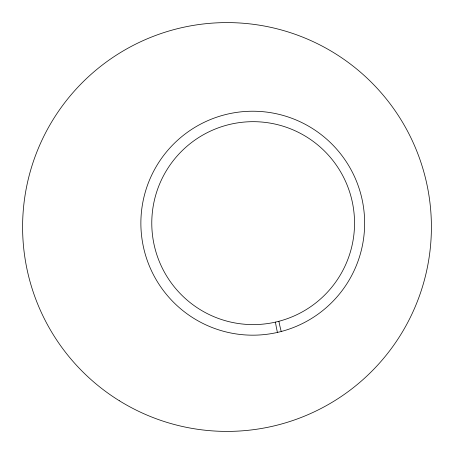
<?xml version="1.0" encoding="UTF-8"?>
<svg xmlns="http://www.w3.org/2000/svg" width="454" height="454" viewBox="0 0 454 454"><rect width="100%" height="100%" fill="white"/><g stroke="black" fill="none" stroke-linecap="round" stroke-linejoin="round"><path stroke-width="0.68" d="M278.943 321.273L275.51 322.113A101.463 101.378 81.6 0 1 156.006 194.125A101.463 101.378 81.6 0 1 326.006 152.589A101.463 101.378 81.6 0 1 278.943 321.262A13.115 0.528 75.3 0 0 281.219 331.505L277.422 332.43A111.973 111.883 81.6 0 1 145.541 191.179A111.973 111.883 81.6 0 1 333.151 145.337A111.973 111.883 81.6 0 1 281.213 331.494M277.422 332.43A13.115 0.533 77.3 0 1 275.51 322.113M119.345 400.751A204.396 204.396 0 0 0 431.3 233.356A204.396 204.396 0 0 0 130.355 46.893A204.396 204.396 0 0 0 119.345 400.751"/></g></svg>
